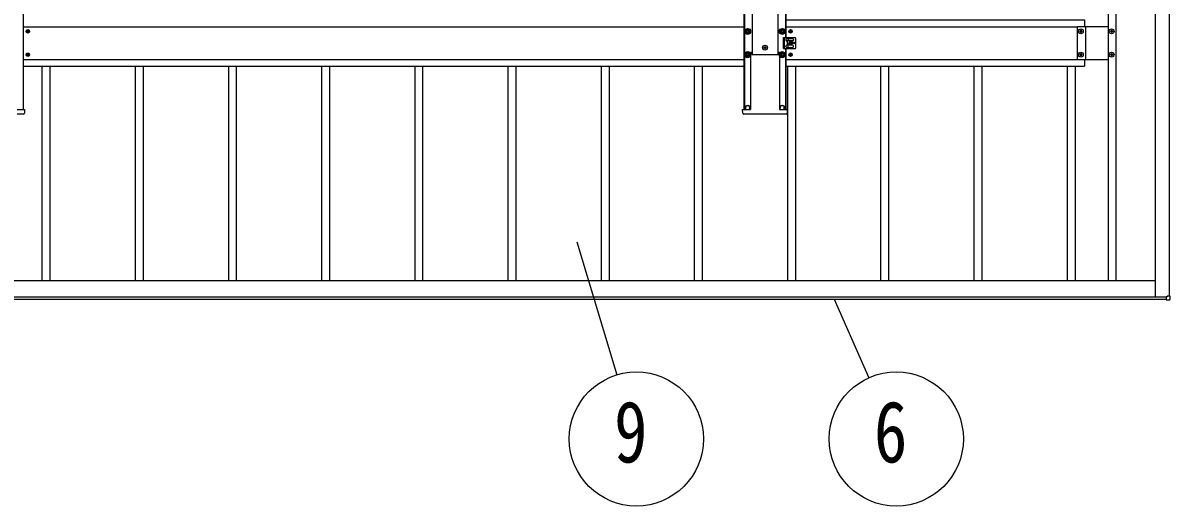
# Model space of a CAD drawing. Units: millimetres, scale not verified. Extents: x -16820 to 16820, y -11880 to 11880.
# Drawn here: x -6808 to -4345, y -3704 to -2667 of the extents above; entities that cross this region are included whole.
import ezdxf
from ezdxf.enums import TextEntityAlignment as Align

# ---------------------------------------------------------------- set-up
doc = ezdxf.new("R2010")
doc.units = ezdxf.units.MM
doc.header["$LTSCALE"] = 50
for name, color, linetype in [('0-4_YKK_13', 4, 'Continuous'), ('0-5_YKK_A1', 4, 'Continuous'), ('0-6_YKK_D', 6, 'Continuous')]:
    doc.layers.add(name, color=color, linetype=linetype)
doc.styles.add('ＭＳ ゴシック', font='')
doc.styles.get('ＭＳ ゴシック').set_extended_font_data('MS Gothic')

msp = doc.modelspace()

# ---------------------------------------------------------------- linework, layer by layer
at = {"layer": '0-4_YKK_13'}
for p, q in [((-6796.51, -2683.77), (-6796.51, -2682.95)), ((-5159.51, -2683.77), (-5159.51, -2682.95)), ((-4537.4, -2683.56), (-4537.4, -2682.6)), ((-4471.4, -2683.56), (-4471.4, -2682.6)), ((-5254.2, -2684.24), (-5254.92, -2684.24)), ((-5249.64, -2685.76), (-5248.92, -2685.76)), ((-5180.2, -2684.24), (-5180.92, -2684.24)), ((-5175.64, -2685.76), (-5174.92, -2685.76)), ((-5174.92, -2698), (-5161.88, -2698)), ((-5174.92, -2722), (-5174.92, -2698)), ((-5173.42, -2698), (-5173.42, -2722)), ((-5169.92, -2702.5), (-5169.92, -2703.5)), ((-5167.92, -2700.5), (-5155.92, -2700.5)), ((-5155.92, -2705.5), (-5167.92, -2705.5)), ((-5166.42, -2700.5), (-5166.42, -2698)), ((-5166.42, -2714.5), (-5166.42, -2705.5)), ((-5165.42, -2701.5), (-5165.42, -2704.5)), ((-5160.96, -2698), (-5150.92, -2698)), ((-5159.51, -2708.77), (-5159.51, -2707.95)), ((-5153.92, -2702.5), (-5153.92, -2703.5)), ((-5148.92, -2720), (-5148.92, -2700)), ((-5246.17, -2729.67), (-5246.17, -2852.87)), ((-5245.81, -2729.52), (-5246.16, -2729.52)), ((-5245.81, -2729.52), (-5245.31, -2729.52)), ((-5245.31, -2729.52), (-5243.27, -2729.52)), ((-5242.96, -2734.85), (-5243.27, -2729.52)), ((-5214.44, -2718.58), (-5214.44, -2717.62)), ((-5186.57, -2729.52), (-5184.53, -2729.52)), ((-5184.53, -2729.52), (-5184.03, -2729.52)), ((-5184.03, -2729.52), (-5183.68, -2729.52)), ((-5183.67, -2729.67), (-5183.67, -2852.87)), ((-5174.92, -2722), (-5161.88, -2722)), ((-5169.92, -2717.5), (-5169.92, -2716.5)), ((-5155.92, -2714.5), (-5167.92, -2714.5)), ((-5167.92, -2719.5), (-5155.92, -2719.5)), ((-5166.42, -2722), (-5166.42, -2719.5)), ((-5165.42, -2718.5), (-5165.42, -2715.5)), ((-5160.96, -2722), (-5150.92, -2722)), ((-5153.92, -2717.5), (-5153.92, -2716.5)), ((-4537.4, -2733.56), (-4537.4, -2732.6)), ((-4471.4, -2733.56), (-4471.4, -2732.6)), ((-6796.51, -2733.77), (-6796.51, -2732.95)), ((-5254.2, -2734.24), (-5254.92, -2734.24)), ((-5249.64, -2735.76), (-5248.92, -2735.76)), ((-5180.2, -2734.24), (-5180.92, -2734.24)), ((-5175.64, -2735.76), (-5174.92, -2735.76)), ((-5159.51, -2733.77), (-5159.51, -2732.95)), ((-6819.56, -2853.02), (-6804.55, -2853.02)), ((-6804.55, -2853.02), (-6804.05, -2853.02)), ((-6804.05, -2853.02), (-6804.52, -2860.64)), ((-5262.29, -2853.02), (-5247.28, -2853.02)), ((-5256.42, -2853.02), (-5256.42, -2849.02)), ((-5247.42, -2853.02), (-5247.42, -2849.02)), ((-5247.28, -2853.02), (-5246.28, -2853.02)), ((-5246.18, -2853.02), (-5246.28, -2853.02)), ((-5183.66, -2853.02), (-5183.56, -2853.02)), ((-5183.56, -2853.02), (-5182.56, -2853.02)), ((-5182.56, -2853.02), (-5167.55, -2853.02)), ((-5182.42, -2853.02), (-5182.42, -2849.02)), ((-5173.42, -2853.02), (-5173.42, -2849.02)), ((-5167.55, -2853.02), (-5167.05, -2853.02)), ((-5167.05, -2853.02), (-5167.52, -2860.64)), ((-6806.51, -2862.52), (-6820.09, -2862.52)), ((-5246.75, -2862.52), (-5260.33, -2862.52)), ((-5245.26, -2862.52), (-5246.75, -2862.52)), ((-5244.88, -2862.52), (-5245.26, -2862.52)), ((-5184.96, -2862.52), (-5244.88, -2862.52)), ((-5184.58, -2862.52), (-5184.96, -2862.52)), ((-5183.09, -2862.52), (-5184.58, -2862.52)), ((-5169.51, -2862.52), (-5183.09, -2862.52)), ((-4353.42, -3255.11), (-4353.42, -3261.01)), ((-4353.42, -3261.01), (-4353.42, -3261.51)), ((-4353.42, -3261.51), (-4345.89, -3261.05)), ((-4351.92, -3253.31), (-4351.92, -3254.51)), ((-4351.6, -3253.31), (-4351.92, -3253.31)), ((-4345.89, -3253.31), (-4351.6, -3253.31))]:
    msp.add_line(p, q, dxfattribs=at)
for points in [[(-6796.51, -2682.95), (-6797.33, -2682.95), (-6797.33, -2683.77)], [(-5251.16, -2682.72), (-5251.16, -2682), (-5252.68, -2682), (-5252.68, -2682.72)], [(-5177.16, -2682.72), (-5177.16, -2682), (-5178.68, -2682), (-5178.68, -2682.72)], [(-5159.51, -2682.95), (-5160.33, -2682.95), (-5160.33, -2683.77)], [(-4537.4, -2682.6), (-4536.44, -2682.6), (-4536.44, -2683.56)], [(-4471.4, -2682.6), (-4470.44, -2682.6), (-4470.44, -2683.56)], [(-6798.15, -2684.59), (-6798.97, -2684.59), (-6798.97, -2685.41), (-6798.15, -2685.41)], [(-6797.33, -2686.23), (-6797.33, -2687.05), (-6796.51, -2687.05), (-6796.51, -2686.23)], [(-6795.69, -2685.41), (-6794.87, -2685.41), (-6794.87, -2684.59), (-6795.69, -2684.59)], [(-5254.92, -2684.24), (-5254.92, -2685.76), (-5254.2, -2685.76)], [(-5252.68, -2687.28), (-5252.68, -2688), (-5251.16, -2688), (-5251.16, -2687.28)], [(-5248.92, -2685.76), (-5248.92, -2684.24), (-5249.64, -2684.24)], [(-5180.92, -2684.24), (-5180.92, -2685.76), (-5180.2, -2685.76)], [(-5178.68, -2687.28), (-5178.68, -2688), (-5177.16, -2688), (-5177.16, -2687.28)], [(-5174.92, -2685.76), (-5174.92, -2684.24), (-5175.64, -2684.24)], [(-5161.15, -2684.59), (-5161.97, -2684.59), (-5161.97, -2685.41), (-5161.15, -2685.41)], [(-5160.33, -2686.23), (-5160.33, -2687.05), (-5159.51, -2687.05), (-5159.51, -2686.23)], [(-5159.51, -2707.95), (-5160.33, -2707.95), (-5160.33, -2708.77)], [(-5158.69, -2685.41), (-5157.87, -2685.41), (-5157.87, -2684.59), (-5158.69, -2684.59)], [(-4538.36, -2685.48), (-4539.32, -2685.48), (-4539.32, -2684.52), (-4538.36, -2684.52)], [(-4536.44, -2686.44), (-4536.44, -2687.4), (-4537.4, -2687.4), (-4537.4, -2686.44)], [(-4535.48, -2684.52), (-4534.52, -2684.52), (-4534.52, -2685.48), (-4535.48, -2685.48)], [(-4472.36, -2685.48), (-4473.32, -2685.48), (-4473.32, -2684.52), (-4472.36, -2684.52)], [(-4470.44, -2686.44), (-4470.44, -2687.4), (-4471.4, -2687.4), (-4471.4, -2686.44)], [(-4469.48, -2684.52), (-4468.52, -2684.52), (-4468.52, -2685.48), (-4469.48, -2685.48)], [(-5251.16, -2732.72), (-5251.16, -2732), (-5252.68, -2732), (-5252.68, -2732.72)], [(-5242.96, -2734.85), (-5186.88, -2734.85), (-5186.57, -2729.52)], [(-5216.36, -2719.54), (-5217.32, -2719.54), (-5217.32, -2720.5), (-5216.36, -2720.5)], [(-5214.44, -2717.62), (-5215.4, -2717.62), (-5215.4, -2718.58)], [(-5215.4, -2721.46), (-5215.4, -2722.42), (-5214.44, -2722.42), (-5214.44, -2721.46)], [(-5213.48, -2720.5), (-5212.52, -2720.5), (-5212.52, -2719.54), (-5213.48, -2719.54)], [(-5177.16, -2732.72), (-5177.16, -2732), (-5178.68, -2732), (-5178.68, -2732.72)], [(-5161.15, -2709.59), (-5161.97, -2709.59), (-5161.97, -2710.41), (-5161.15, -2710.41)], [(-5160.33, -2711.23), (-5160.33, -2712.05), (-5159.51, -2712.05), (-5159.51, -2711.23)], [(-5158.69, -2710.41), (-5157.87, -2710.41), (-5157.87, -2709.59), (-5158.69, -2709.59)], [(-4537.4, -2732.6), (-4536.44, -2732.6), (-4536.44, -2733.56)], [(-4471.4, -2732.6), (-4470.44, -2732.6), (-4470.44, -2733.56)], [(-6798.15, -2734.59), (-6798.97, -2734.59), (-6798.97, -2735.41), (-6798.15, -2735.41)], [(-6796.51, -2732.95), (-6797.33, -2732.95), (-6797.33, -2733.77)], [(-6797.33, -2736.23), (-6797.33, -2737.05), (-6796.51, -2737.05), (-6796.51, -2736.23)], [(-6795.69, -2735.41), (-6794.87, -2735.41), (-6794.87, -2734.59), (-6795.69, -2734.59)], [(-5254.92, -2734.24), (-5254.92, -2735.76), (-5254.2, -2735.76)], [(-5252.68, -2737.28), (-5252.68, -2738), (-5251.16, -2738), (-5251.16, -2737.28)], [(-5248.92, -2735.76), (-5248.92, -2734.24), (-5249.64, -2734.24)], [(-5180.92, -2734.24), (-5180.92, -2735.76), (-5180.2, -2735.76)], [(-5178.68, -2737.28), (-5178.68, -2738), (-5177.16, -2738), (-5177.16, -2737.28)], [(-5174.92, -2735.76), (-5174.92, -2734.24), (-5175.64, -2734.24)], [(-5161.15, -2734.59), (-5161.97, -2734.59), (-5161.97, -2735.41), (-5161.15, -2735.41)], [(-5159.51, -2732.95), (-5160.33, -2732.95), (-5160.33, -2733.77)], [(-5160.33, -2736.23), (-5160.33, -2737.05), (-5159.51, -2737.05), (-5159.51, -2736.23)], [(-5158.69, -2735.41), (-5157.87, -2735.41), (-5157.87, -2734.59), (-5158.69, -2734.59)], [(-4538.36, -2735.48), (-4539.32, -2735.48), (-4539.32, -2734.52), (-4538.36, -2734.52)], [(-4536.44, -2736.44), (-4536.44, -2737.4), (-4537.4, -2737.4), (-4537.4, -2736.44)], [(-4535.48, -2734.52), (-4534.52, -2734.52), (-4534.52, -2735.48), (-4535.48, -2735.48)], [(-4472.36, -2735.48), (-4473.32, -2735.48), (-4473.32, -2734.52), (-4472.36, -2734.52)], [(-4470.44, -2736.44), (-4470.44, -2737.4), (-4471.4, -2737.4), (-4471.4, -2736.44)], [(-4469.48, -2734.52), (-4468.52, -2734.52), (-4468.52, -2735.48), (-4469.48, -2735.48)], [(-5262.33, -2860.64), (-5262.79, -2853.02), (-5262.29, -2853.02)], [(-4352.22, -3254.81), (-4353.42, -3254.81), (-4353.42, -3255.11)], [(-4345.42, -3260.55), (-4345.42, -3253.31), (-4345.89, -3253.31)]]:
    msp.add_lwpolyline(points, dxfattribs=at)
for points in [[(-5251.92, -2679.23), (-5256.92, -2682.11), (-5256.92, -2687.89), (-5251.92, -2690.77), (-5246.92, -2687.89), (-5246.92, -2682.11)], [(-5177.92, -2679.23), (-5182.92, -2682.11), (-5182.92, -2687.89), (-5177.92, -2690.77), (-5172.92, -2687.89), (-5172.92, -2682.11)], [(-5251.92, -2729.23), (-5256.92, -2732.11), (-5256.92, -2737.89), (-5251.92, -2740.77), (-5246.92, -2737.89), (-5246.92, -2732.11)], [(-5177.92, -2729.23), (-5182.92, -2732.11), (-5182.92, -2737.89), (-5177.92, -2740.77), (-5172.92, -2737.89), (-5172.92, -2732.11)]]:
    msp.add_lwpolyline(points, close=True, dxfattribs=at)
for centre, radius in [((-6796.92, -2685), 3.75), ((-5251.92, -2685), 6.25), ((-5251.92, -2685), 5), ((-5177.92, -2685), 6.25), ((-5177.92, -2685), 5), ((-5159.92, -2685), 3.75), ((-4536.92, -2685), 5.3), ((-4470.92, -2685), 5.3), ((-5159.92, -2710), 3.75), ((-6796.92, -2735), 3.75), ((-5251.92, -2735), 6.25), ((-5251.92, -2735), 5), ((-5214.92, -2720.02), 5.3), ((-5177.92, -2735), 6.25), ((-5177.92, -2735), 5), ((-5159.92, -2735), 3.75), ((-5152.92, -2710), 1.65), ((-4536.92, -2735), 5.3), ((-4470.92, -2735), 5.3)]:
    msp.add_circle(centre, radius, dxfattribs=at)
for centre, radius, start, end in [((-5251.92, -2685), 5.58, 153.74848, 206.25152), ((-5251.92, -2685), 5.58, 93.74848, 146.25152), ((-5254.2, -2682.72), 1.52, 270, 0), ((-5251.92, -2685), 5.58, 33.74848, 86.25152), ((-5249.64, -2682.72), 1.52, 180, 270), ((-5251.92, -2685), 5.58, 333.74848, 26.25152), ((-5177.92, -2685), 5.58, 153.74848, 206.25152), ((-5177.92, -2685), 5.58, 93.74848, 146.25152), ((-5180.2, -2682.72), 1.52, 270, 0), ((-5177.92, -2685), 5.58, 33.74848, 86.25152), ((-5175.64, -2682.72), 1.52, 180, 270), ((-5177.92, -2685), 5.58, 333.74848, 26.25152), ((-4538.36, -2683.56), 0.96, 270, 0), ((-4535.48, -2683.56), 0.96, 180, 270), ((-4472.36, -2683.56), 0.96, 270, 0), ((-4469.48, -2683.56), 0.96, 180, 270), ((-6798.15, -2683.77), 0.82, 270, 0), ((-6798.15, -2686.23), 0.82, 0, 90), ((-6795.69, -2683.77), 0.82, 180, 270), ((-6795.69, -2686.23), 0.82, 90, 180), ((-5251.92, -2685), 5.58, 213.74848, 266.25152), ((-5254.2, -2687.28), 1.52, 0, 90), ((-5251.92, -2685), 5.58, 273.74848, 326.25152), ((-5249.64, -2687.28), 1.52, 90, 180), ((-5177.92, -2685), 5.58, 213.74848, 266.25152), ((-5180.2, -2687.28), 1.52, 0, 90), ((-5177.92, -2685), 5.58, 273.74848, 326.25152), ((-5175.64, -2687.28), 1.52, 90, 180), ((-5167.92, -2702.5), 2, 90, 180), ((-5167.92, -2703.5), 2, 180, 270), ((-5166.42, -2701.5), 1, 0, 90), ((-5166.42, -2704.5), 1, 270, 0), ((-5161.42, -2697.8), 0.5, 203.57818, 336.42182), ((-5161.15, -2683.77), 0.82, 270, 0), ((-5161.15, -2686.23), 0.82, 0, 90), ((-5158.69, -2683.77), 0.82, 180, 270), ((-5158.69, -2686.23), 0.82, 90, 180), ((-5155.92, -2702.5), 2, 0, 90), ((-5155.92, -2703.5), 2, 270, 0), ((-5150.92, -2700), 2, 0, 90), ((-4538.36, -2686.44), 0.96, 0, 90), ((-4535.48, -2686.44), 0.96, 90, 180), ((-4472.36, -2686.44), 0.96, 0, 90), ((-4469.48, -2686.44), 0.96, 90, 180), ((-5251.92, -2735), 5.58, 153.74848, 206.25152), ((-5251.92, -2735), 5.58, 93.74848, 146.25152), ((-5254.2, -2732.72), 1.52, 270, 0), ((-5251.92, -2735), 5.58, 33.74848, 86.25152), ((-5249.64, -2732.72), 1.52, 180, 270), ((-5251.92, -2735), 5.58, 333.74848, 26.25152), ((-5216.36, -2718.58), 0.96, 270, 0), ((-5216.36, -2721.46), 0.96, 0, 90), ((-5213.48, -2718.58), 0.96, 180, 270), ((-5213.48, -2721.46), 0.96, 90, 180), ((-5177.92, -2735), 5.58, 153.74848, 206.25152), ((-5177.92, -2735), 5.58, 93.74848, 146.25152), ((-5180.2, -2732.72), 1.52, 270, 0), ((-5177.92, -2735), 5.58, 33.74848, 86.25152), ((-5175.64, -2732.72), 1.52, 180, 270), ((-5177.92, -2735), 5.58, 333.74848, 26.25152), ((-5167.92, -2716.5), 2, 90, 180), ((-5167.92, -2717.5), 2, 180, 270), ((-5166.42, -2715.5), 1, 0, 90), ((-5166.42, -2718.5), 1, 270, 0), ((-5161.42, -2722.2), 0.5, 23.57818, 156.42182), ((-5161.15, -2708.77), 0.82, 270, 0), ((-5161.15, -2711.23), 0.82, 0, 90), ((-5158.69, -2708.77), 0.82, 180, 270), ((-5158.69, -2711.23), 0.82, 90, 180), ((-5155.92, -2716.5), 2, 0, 90), ((-5155.92, -2717.5), 2, 270, 0), ((-5150.92, -2720), 2, 270, 0), ((-6798.15, -2733.77), 0.82, 270, 0), ((-6798.15, -2736.23), 0.82, 0, 90), ((-6795.69, -2733.77), 0.82, 180, 270), ((-6795.69, -2736.23), 0.82, 90, 180), ((-5251.92, -2735), 5.58, 213.74848, 266.25152), ((-5254.2, -2737.28), 1.52, 0, 90), ((-5251.92, -2735), 5.58, 273.74848, 326.25152), ((-5249.64, -2737.28), 1.52, 90, 180), ((-5177.92, -2735), 5.58, 213.74848, 266.25152), ((-5180.2, -2737.28), 1.52, 0, 90), ((-5177.92, -2735), 5.58, 273.74848, 326.25152), ((-5175.64, -2737.28), 1.52, 90, 180), ((-5161.15, -2733.77), 0.82, 270, 0), ((-5161.15, -2736.23), 0.82, 0, 90), ((-5158.69, -2733.77), 0.82, 180, 270), ((-5158.69, -2736.23), 0.82, 90, 180), ((-4538.36, -2733.56), 0.96, 270, 0), ((-4538.36, -2736.44), 0.96, 0, 90), ((-4535.48, -2733.56), 0.96, 180, 270), ((-4535.48, -2736.44), 0.96, 90, 180), ((-4472.36, -2733.56), 0.96, 270, 0), ((-4472.36, -2736.44), 0.96, 0, 90), ((-4469.48, -2733.56), 0.96, 180, 270), ((-4469.48, -2736.44), 0.96, 90, 180), ((-5251.92, -2849.02), 4.5, 90, 180), ((-5251.92, -2849.02), 4.5, 0, 90), ((-5177.92, -2849.02), 4.5, 90, 180), ((-5177.92, -2849.02), 4.5, 0, 90), ((-6806.51, -2860.52), 2, 270, 356.5), ((-5260.33, -2860.52), 2, 183.5, 270), ((-5169.51, -2860.52), 2, 270, 356.5), ((-4352.22, -3254.51), 0.3, 270, 0), ((-4345.92, -3260.55), 0.5, 273.5, 0)]:
    msp.add_arc(centre, radius, start, end, dxfattribs=at)
for centre, major_axis, start_param, end_param in [((-5246.13, -2730.02), (0.031, -0.5), 3.1377656, 3.9231638), ((-5183.71, -2730.02), (-0.031, -0.5), 2.3600215, 3.1454197), ((-5246.21, -2852.52), (0.031, -0.5), 6.2793582, 7.0647564), ((-5183.63, -2852.52), (-0.031, -0.5), 5.5016142, 6.2870124)]:
    msp.add_ellipse(centre, major_axis=major_axis, ratio=0.061627, start_param=start_param, end_param=end_param, dxfattribs=at)
at = {"layer": '0-5_YKK_A1'}
for p, q in [((-6806.92, 1937), (-6806.92, -2853.02)), ((-5259.92, 1937), (-5259.92, -2853.02)), ((-5258.72, 1937), (-5258.72, -2853.02)), ((-4376.92, -3254.5), (-4376.92, 1942.76)), ((-4346.92, -3253.31), (-4346.92, 1941.56)), ((-4477.92, 1908.25), (-4477.92, -3220)), ((-4461.92, 1908.25), (-4461.92, -3220)), ((-5171.12, -667.88), (-5171.12, -2698)), ((-5169.92, -667.88), (-5169.92, -2698)), ((-5242.42, -1327.89), (-5242.42, -2734.85)), ((-5187.42, -1327.89), (-5187.42, -2734.85)), ((-6806.92, -2675), (-5259.92, -2675)), ((-5169.92, -2675), (-4543.92, -2675)), ((-4543.92, -2745.5), (-4543.92, -2674.5)), ((-4543.92, -2674.5), (-4477.92, -2674.5)), ((-4526.42, -2745.5), (-4526.42, -2674.5)), ((-5171.12, -2722), (-5171.12, -2853.02)), ((-5169.92, -2722), (-5169.92, -2853.02)), ((-6806.92, -2745), (-5259.92, -2745)), ((-5169.92, -2745), (-4543.92, -2745)), ((-4543.92, -2745.5), (-4477.92, -2745.5)), ((-4528.92, -2745.5), (-4528.92, -2760)), ((-6806.92, -2760), (-5259.92, -2760)), ((-6765.92, -3220), (-6765.92, -2760)), ((-6748.92, -3220), (-6748.92, -2760)), ((-6565.92, -3220), (-6565.92, -2760)), ((-6548.92, -3220), (-6548.92, -2760)), ((-6365.92, -3220), (-6365.92, -2760)), ((-6348.92, -3220), (-6348.92, -2760)), ((-6165.92, -3220), (-6165.92, -2760)), ((-6148.92, -3220), (-6148.92, -2760)), ((-5965.92, -3220), (-5965.92, -2760)), ((-5948.92, -3220), (-5948.92, -2760)), ((-5765.92, -3220), (-5765.92, -2760)), ((-5748.92, -3220), (-5748.92, -2760)), ((-5565.92, -3220), (-5565.92, -2760)), ((-5548.92, -3220), (-5548.92, -2760)), ((-5365.92, -3220), (-5365.92, -2760)), ((-5348.92, -3220), (-5348.92, -2760)), ((-5169.92, -2760), (-4528.92, -2760)), ((-5165.92, -3220), (-5165.92, -2760)), ((-5148.92, -3220), (-5148.92, -2760)), ((-4965.92, -3220), (-4965.92, -2760)), ((-4948.92, -3220), (-4948.92, -2760)), ((-4765.92, -3220), (-4765.92, -2760)), ((-4748.92, -3220), (-4748.92, -2760)), ((-4565.92, -2760), (-4565.92, -3220)), ((-4548.92, -2760), (-4548.92, -3220)), ((-9326.92, -3220), (-4376.92, -3220)), ((-9345.92, -3255), (-4353.42, -3255)), ((-9345.92, -3260), (-4353.42, -3260)), ((-4376.92, -3254.5), (-4351.92, -3254.5)), ((-4352.42, -3254.5), (-4352.42, -3254.81))]:
    msp.add_line(p, q, dxfattribs=at)
msp.add_lwpolyline([(-5169.92, -2660), (-4528.92, -2660), (-4528.92, -2674.5)], dxfattribs=at)
for centre in [(-5251.92, -2848.52), (-5177.92, -2848.52)]:
    msp.add_circle(centre, 5, dxfattribs=at)
at = {"layer": '0-6_YKK_D'}
for p, q in [((-5619.02, -3136.77), (-5532.61, -3422.18)), ((-5066.71, -3260), (-4991.67, -3428.46))]:
    msp.add_line(p, q, dxfattribs=at)
for centre in [(-5490.88, -3560), (-4933.08, -3560)]:
    msp.add_circle(centre, 144, dxfattribs=at)

# ---------------------------------------------------------------- texts
at = {"layer": '0-6_YKK_D', "style": 'ＭＳ ゴシック', "width": 0.8}
for s, p in [('9', (-5538.88, -3650)), ('6', (-4981.08, -3650))]:
    msp.add_text(s, height=132, dxfattribs=at).set_placement(p, align=Align.BOTTOM_LEFT)

doc.saveas('drawing.dxf')
